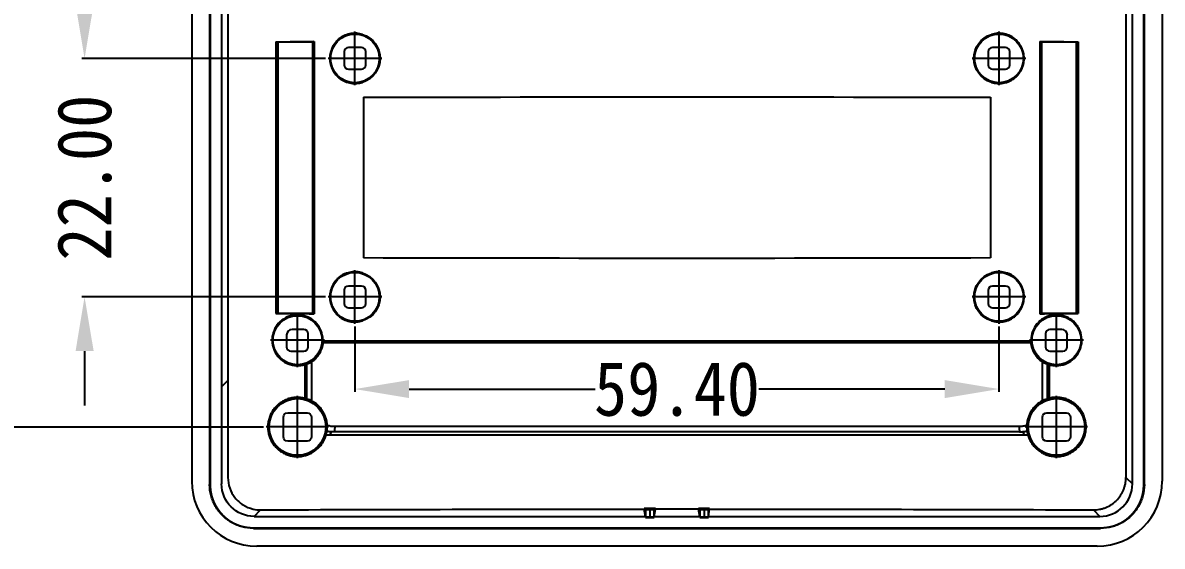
# Model space of a CAD drawing. Header units: inches. Extents: x 491 to 935, y -1750 to -1437.
# Drawn here: x 690.9 to 796, y -1606.4 to -1558.2 of the extents above; entities that cross this region are included whole.
import ezdxf
from ezdxf.lldxf.tags import DXFTag

# ---------------------------------------------------------------- set-up
doc = ezdxf.new("R2010")
doc.units = ezdxf.units.IN
doc.header["$MEASUREMENT"] = 0
doc.layers.add('6', color=7, linetype='Continuous')
doc.styles.add('FFS', font='simfang.ttf', dxfattribs={"width": 0.9})
tags = doc.linetypes.add('CENTER', pattern=[2, 1.25, -0.25, 0.25, -0.25]).pattern_tags.tags
tags[10:11] = [DXFTag(74, 4), DXFTag(75, 0), DXFTag(340, '0'), DXFTag(46, 0.0), DXFTag(50, 0.0), DXFTag(44, 0.0), DXFTag(45, 0.0)]
tags[8:9] = [DXFTag(74, 4), DXFTag(75, 0), DXFTag(340, '0'), DXFTag(46, 0.0), DXFTag(50, 0.0), DXFTag(44, 0.0), DXFTag(45, 0.0)]
tags[6:7] = [DXFTag(74, 4), DXFTag(75, 0), DXFTag(340, '0'), DXFTag(46, 0.0), DXFTag(50, 0.0), DXFTag(44, 0.0), DXFTag(45, 0.0)]
tags[4:5] = [DXFTag(74, 4), DXFTag(75, 0), DXFTag(340, '0'), DXFTag(46, 0.0), DXFTag(50, 0.0), DXFTag(44, 0.0), DXFTag(45, 0.0)]
doc.dimstyles.get("Standard").update_dxf_attribs({"dimtxt": 0.18, "dimasz": 0.18, "dimexe": 0.18, "dimexo": 0.0625, "dimgap": 0.09, "dimtad": 0, "dimzin": 0, "dimdsep": 46, "dimtxsty": 'Standard', "dimcen": 0.09, "dimadec": 0, "dimazin": 0, "dimtfac": 1, "dimtofl": 0, "dimtmove": 0, "dimatfit": 3, "dimfxl": 1, "dimtolj": 1, "dimtzin": 0, "dimarcsym": 0})

# ---------------------------------------------------------------- blocks, each defined once
blk = doc.blocks.new('*D5')
at = {"color": 6, "lineweight": -2}
for p, q in [((721.57, -1586.17), (721.57, -1592.2)), ((780.97, -1586.17), (780.97, -1592.2)), ((726.57, -1591.95), (743.73, -1591.95)), ((775.97, -1591.95), (758.82, -1591.95))]:
    blk.add_line(p, q, dxfattribs=at)
at = {"color": 6}
for points in [[(726.57, -1591.12), (726.57, -1592.78), (721.57, -1591.95)], [(775.97, -1591.12), (775.97, -1592.78), (780.97, -1591.95)]]:
    blk.add_solid(points, dxfattribs=at)
at = {"layer": 'Defpoints', "color": 0}
for p in [(721.57, -1585.92), (780.97, -1585.92), (780.97, -1591.95)]:
    blk.add_point(p, dxfattribs=at)
at = {"color": 4, "insert": (751.27, -1591.95), "char_height": 5, "attachment_point": 5, "style": 'FFS'}
blk.add_mtext('\\A1;59.40', dxfattribs=at)
blk = doc.blocks.new('*D9')
at = {"color": 6, "lineweight": -2}
for p, q in [((696.64, -1556.45), (696.64, -1551.45)), ((718.85, -1561.45), (696.39, -1561.45)), ((718.85, -1583.45), (696.39, -1583.45)), ((696.64, -1588.45), (696.64, -1593.45))]:
    blk.add_line(p, q, dxfattribs=at)
at = {"color": 6}
for points in [[(695.81, -1556.45), (697.48, -1556.45), (696.64, -1561.45)], [(695.81, -1588.45), (697.48, -1588.45), (696.64, -1583.45)]]:
    blk.add_solid(points, dxfattribs=at)
at = {"layer": 'Defpoints', "color": 0}
for p in [(719.1, -1561.45), (696.64, -1583.45), (719.1, -1583.45)]:
    blk.add_point(p, dxfattribs=at)
at = {"color": 4, "insert": (696.64, -1572.45), "char_height": 5, "attachment_point": 5, "rotation": 90, "style": 'FFS'}
blk.add_mtext('\\A1;22.00', dxfattribs=at)
blk = doc.blocks.new('*D10')
at = {"color": 6, "lineweight": -2}
for p, q in [((713.15, -1487.45), (687.35, -1487.45)), ((687.6, -1492.45), (687.6, -1532.38)), ((687.6, -1590.45), (687.6, -1550.51)), ((713.15, -1595.45), (687.35, -1595.45))]:
    blk.add_line(p, q, dxfattribs=at)
at = {"color": 6}
for points in [[(686.77, -1492.45), (688.44, -1492.45), (687.6, -1487.45)], [(686.77, -1590.45), (688.44, -1590.45), (687.6, -1595.45)]]:
    blk.add_solid(points, dxfattribs=at)
at = {"layer": 'Defpoints', "color": 0}
for p in [(713.4, -1487.45), (687.6, -1595.45), (713.4, -1595.45)]:
    blk.add_point(p, dxfattribs=at)
at = {"color": 4, "insert": (687.6, -1541.45), "char_height": 5, "attachment_point": 5, "rotation": 90, "style": 'FFS'}
blk.add_mtext('\\A1;108.00', dxfattribs=at)

msp = doc.modelspace()

# ---------------------------------------------------------------- linework, layer by layer
at = {"layer": '6', "color": 7}
for p, q in [((706.522, -1482.438), (706.522, -1600.454)), ((708.17, -1482.142), (708.17, -1600.75)), ((708.222, -1482.142), (708.222, -1600.75)), ((794.322, -1600.75), (794.322, -1482.142)), ((794.375, -1600.75), (794.375, -1482.142)), ((796.022, -1482.438), (796.022, -1600.454)), ((709.275, -1544.52), (709.275, -1600.698)), ((709.863, -1544.618), (709.863, -1600.109)), ((792.681, -1544.618), (792.681, -1600.109)), ((793.27, -1600.698), (793.27, -1544.52)), ((714.274, -1559.908), (714.274, -1584.975)), ((714.468, -1559.946), (714.468, -1584.939)), ((717.668, -1559.946), (717.668, -1584.948)), ((717.809, -1559.899), (717.809, -1584.995)), ((784.735, -1559.899), (784.735, -1584.995)), ((784.877, -1559.946), (784.877, -1584.948)), ((788.077, -1559.946), (788.077, -1584.939)), ((788.271, -1559.908), (788.271, -1584.975)), ((720.572, -1560.846), (720.572, -1562.05)), ((722.172, -1560.446), (720.972, -1560.446)), ((722.572, -1562.046), (722.572, -1560.846)), ((779.972, -1560.846), (779.972, -1562.046)), ((781.572, -1560.446), (780.372, -1560.446)), ((781.972, -1562.05), (781.972, -1560.846)), ((720.968, -1562.446), (722.172, -1562.446)), ((780.372, -1562.446), (781.577, -1562.446)), ((722.363, -1565.036), (722.363, -1579.855)), ((780.182, -1565.036), (780.182, -1579.855)), ((722.172, -1582.446), (720.968, -1582.446)), ((781.577, -1582.446), (780.372, -1582.446)), ((720.572, -1582.841), (720.572, -1584.046)), ((722.572, -1584.046), (722.572, -1582.846)), ((779.972, -1582.846), (779.972, -1584.046)), ((781.972, -1584.046), (781.972, -1582.841)), ((720.972, -1584.446), (722.172, -1584.446)), ((780.372, -1584.446), (781.572, -1584.446)), ((714.274, -1584.979), (714.468, -1584.941)), ((717.809, -1584.999), (717.668, -1584.951)), ((784.735, -1584.999), (784.877, -1584.951)), ((788.271, -1584.979), (788.077, -1584.941)), ((716.872, -1586.446), (715.778, -1586.446)), ((786.767, -1586.446), (785.672, -1586.446)), ((715.272, -1586.951), (715.272, -1588.046)), ((717.272, -1588.046), (717.272, -1586.846)), ((785.272, -1586.846), (785.272, -1588.046)), ((787.272, -1588.046), (787.272, -1586.951)), ((715.672, -1588.446), (716.872, -1588.446)), ((785.672, -1588.446), (786.872, -1588.446)), ((716.963, -1589.687), (716.963, -1592.802)), ((717.144, -1592.841), (717.144, -1589.654)), ((717.585, -1593.029), (717.585, -1589.431)), ((784.959, -1589.431), (784.959, -1593.029)), ((785.401, -1589.654), (785.401, -1592.841)), ((785.582, -1589.687), (785.582, -1592.802)), ((708.17, -1591.804), (708.222, -1591.804)), ((709.275, -1591.752), (709.863, -1591.163)), ((714.972, -1596.346), (714.972, -1594.546)), ((715.372, -1594.146), (717.172, -1594.146)), ((717.572, -1594.546), (717.572, -1596.346)), ((784.972, -1596.346), (784.972, -1594.546)), ((785.372, -1594.146), (787.172, -1594.146)), ((787.572, -1594.546), (787.572, -1596.346)), ((717.172, -1596.746), (715.372, -1596.746)), ((787.172, -1596.746), (785.372, -1596.746)), ((792.681, -1600.109), (793.27, -1600.698)), ((794.375, -1600.75), (794.322, -1600.75)), ((712.27, -1603.693), (712.871, -1603.093)), ((748.379, -1603.1), (748.259, -1602.98)), ((748.259, -1602.98), (748.259, -1603.023)), ((748.37, -1603.693), (748.259, -1603.023)), ((748.379, -1603.1), (748.379, -1603.741)), ((749.165, -1603.1), (748.379, -1603.1)), ((749.165, -1603.1), (749.286, -1602.98)), ((749.165, -1603.741), (749.165, -1603.1)), ((749.174, -1603.693), (749.286, -1603.023)), ((749.286, -1602.98), (749.286, -1603.023)), ((753.259, -1602.98), (753.259, -1603.023)), ((753.379, -1603.1), (753.259, -1602.98)), ((753.37, -1603.693), (753.259, -1603.023)), ((754.165, -1603.1), (753.379, -1603.1)), ((753.379, -1603.1), (753.379, -1603.741)), ((754.165, -1603.1), (754.286, -1602.98)), ((754.165, -1603.741), (754.165, -1603.1)), ((754.174, -1603.693), (754.286, -1603.023)), ((754.286, -1602.98), (754.286, -1603.023)), ((789.674, -1603.093), (790.274, -1603.693)), ((712.27, -1603.693), (748.37, -1603.693)), ((748.37, -1603.693), (748.37, -1603.793)), ((748.379, -1603.741), (748.37, -1603.793)), ((748.37, -1603.793), (749.174, -1603.793)), ((748.379, -1603.741), (749.165, -1603.741)), ((749.165, -1603.741), (749.174, -1603.793)), ((749.174, -1603.693), (753.37, -1603.693)), ((749.174, -1603.793), (749.174, -1603.693)), ((753.37, -1603.693), (753.37, -1603.793)), ((753.379, -1603.741), (753.37, -1603.793)), ((753.37, -1603.793), (754.174, -1603.793)), ((753.379, -1603.741), (754.165, -1603.741)), ((754.165, -1603.741), (754.174, -1603.793)), ((754.174, -1603.693), (790.274, -1603.693)), ((754.174, -1603.793), (754.174, -1603.693)), ((712.218, -1604.798), (712.218, -1604.746)), ((712.218, -1604.746), (790.326, -1604.746)), ((712.218, -1604.798), (790.326, -1604.798)), ((790.326, -1604.798), (790.326, -1604.746)), ((790.03, -1606.446), (712.514, -1606.446))]:
    msp.add_line(p, q, dxfattribs=at)
at = {"layer": '6', "color": 1, "linetype": 'CENTER', "ltscale": 0.090008}
for p, q in [((721.572, -1563.921), (721.572, -1558.971)), ((780.972, -1563.921), (780.972, -1558.971)), ((724.047, -1561.446), (719.097, -1561.446)), ((783.447, -1561.446), (778.497, -1561.446)), ((721.572, -1585.921), (721.572, -1580.971)), ((780.972, -1585.921), (780.972, -1580.971)), ((724.047, -1583.446), (719.097, -1583.446)), ((783.447, -1583.446), (778.497, -1583.446))]:
    msp.add_line(p, q, dxfattribs=at)
at = {"layer": '6', "color": 1, "linetype": 'CENTER', "ltscale": 0.090649}
for p, q in [((716.272, -1589.939), (716.272, -1584.953)), ((786.272, -1589.939), (786.272, -1584.953)), ((718.765, -1587.446), (713.779, -1587.446)), ((788.765, -1587.446), (783.779, -1587.446))]:
    msp.add_line(p, q, dxfattribs=at)
at = {"layer": '6', "color": 1, "linetype": 'CENTER', "ltscale": 0.104496}
for p, q in [((716.272, -1598.319), (716.272, -1592.572)), ((786.272, -1598.319), (786.272, -1592.572)), ((719.146, -1595.446), (713.399, -1595.446)), ((789.146, -1595.446), (783.399, -1595.446))]:
    msp.add_line(p, q, dxfattribs=at)
at = {"layer": '6', "color": 1, "linetype": 'CENTER', "ltscale": 0.005127}
for p, q in [((748.772, -1603.1), (748.772, -1603.741)), ((753.772, -1603.1), (753.772, -1603.741))]:
    msp.add_line(p, q, dxfattribs=at)
at = {"layer": '6', "color": 7}
for centre, radius in [((721.572, -1561.446), 2.25), ((780.972, -1561.446), 2.25), ((721.572, -1583.446), 2.25), ((780.972, -1583.446), 2.25), ((716.272, -1587.446), 2.266), ((786.272, -1587.446), 2.266), ((716.272, -1595.446), 2.612), ((786.272, -1595.446), 2.612)]:
    msp.add_circle(centre, radius, dxfattribs=at)
at = {"layer": '6', "color": 7, "extrusion": (0, 0, -1)}
for centre, radius, start, end in [((-721.572, -1561.446), 2.32, 107.64329, 252.35671), ((-780.972, -1561.446), 2.32, 287.64343, 72.35657), ((-721.572, -1583.446), 2.32, 107.64329, 252.35671), ((-780.972, -1583.446), 2.32, 287.64343, 72.35657), ((-715.372, -1594.546), 0.4, 0, 90), ((-717.172, -1594.546), 0.4, 90, 180), ((-785.372, -1594.546), 0.4, 0, 90), ((-787.172, -1594.546), 0.4, 90, 180), ((-717.172, -1596.346), 0.4, 180, 270), ((-787.172, -1596.346), 0.4, 180, 270)]:
    msp.add_arc(centre, radius, start, end, dxfattribs=at)
at = {"layer": '6', "color": 7}
for centre, radius, start, end in [((720.972, -1560.846), 0.4, 90, 180), ((722.172, -1560.846), 0.4, 0, 90), ((780.372, -1560.846), 0.4, 90, 180), ((781.572, -1560.846), 0.4, 0, 90), ((720.968, -1562.05), 0.396, 180, 270), ((722.172, -1562.046), 0.4, 270, 0), ((780.372, -1562.046), 0.4, 180, 270), ((781.577, -1562.05), 0.396, 270, 0), ((720.968, -1582.841), 0.396, 90, 180), ((722.172, -1582.846), 0.4, 0, 90), ((780.372, -1582.846), 0.4, 90, 180), ((781.577, -1582.841), 0.396, 0, 90), ((720.972, -1584.046), 0.4, 180, 270), ((722.172, -1584.046), 0.4, 270, 0), ((780.372, -1584.046), 0.4, 180, 270), ((781.572, -1584.046), 0.4, 270, 0), ((715.778, -1586.951), 0.506, 90, 180), ((716.872, -1586.846), 0.4, 0, 90), ((785.672, -1586.846), 0.4, 90, 180), ((786.767, -1586.951), 0.506, 0, 90), ((715.672, -1588.046), 0.4, 180, 270), ((716.872, -1588.046), 0.4, 270, 0), ((785.672, -1588.046), 0.4, 180, 270), ((786.872, -1588.046), 0.4, 270, 0)]:
    msp.add_arc(centre, radius, start, end, dxfattribs=at)
at = {"layer": '6', "color": 7, "extrusion": (7.49855e-33, 1.22461e-16, -1)}
for centre in [(-715.372, -1596.346), (-785.372, -1596.346)]:
    msp.add_arc(centre, 0.4, 270, 0, dxfattribs=at)
at = {"layer": '6', "color": 7, "extrusion": (1.20178e-31, 1.22461e-16, -1)}
msp.add_ellipse((715.101, -1667.455), major_axis=(-249.176, 58.679), ratio=0.410223, start_param=1.471187, end_param=1.4719622, dxfattribs=at)
at = {"layer": '6', "color": 7, "extrusion": (-1.84889e-32, 1.22461e-16, -1)}
msp.add_ellipse((786.597, -1787.391), major_axis=(-342.539, -111.212), ratio=0.611635, start_param=1.7710649, end_param=1.7716206, dxfattribs=at)
at = {"layer": '6', "color": 7, "extrusion": (7.49855e-33, 1.22461e-16, -1)}
for centre, major_axis, ratio, start_param, end_param in [((751.272, -1593.679), (-547.3, 0), 0.052408, 1.51795, 1.6236426), ((751.272, -1551.212), (-547.3, 0), 0.052408, 4.6595427, 4.7652353), ((716.306, -1587.446), (-2.362, 0), 0.999895, 4.1403279, 4.350031), ((786.238, -1587.446), (-2.362, 0), 0.999895, 5.0747469, 5.2844501), ((716.292, -1595.446), (-2.741, 0), 0.999974, 1.8867549, 2.062102), ((786.252, -1595.446), (-2.741, 0), 0.999974, 1.0794907, 1.2548377), ((751.272, -1631.705), (-547.3, 0), 0.052408, 1.5005731, 1.56529), ((751.272, -1631.705), (-547.3, 0), 0.052408, 1.5763027, 1.6410195)]:
    msp.add_ellipse(centre, major_axis=major_axis, ratio=ratio, start_param=start_param, end_param=end_param, dxfattribs=at)
at = {"layer": '6', "color": 7, "extrusion": (8.08891e-33, 1.22461e-16, -1)}
msp.add_ellipse((751.269, -1594.757), major_axis=(-547.273, 3.669), ratio=0.017454, start_param=1.5030286, end_param=1.509502, dxfattribs=at)
at = {"layer": '6', "color": 7, "extrusion": (7.02964e-33, 1.22461e-16, -1)}
msp.add_ellipse((751.272, -1594.758), major_axis=(-547.302, -3.669), ratio=0.017455, start_param=1.6320942, end_param=1.6385673, dxfattribs=at)
at = {"layer": '6', "color": 7, "extrusion": (7.49853e-33, 1.22461e-16, -1)}
msp.add_ellipse((716.642, -1587.446), major_axis=(-2.293, 0), ratio=0.986873, start_param=4.4920378, end_param=4.5723304, dxfattribs=at)
at = {"layer": '6', "color": 7, "extrusion": (7.49858e-33, 1.22461e-16, -1)}
msp.add_ellipse((785.902, -1587.446), major_axis=(-2.293, 0), ratio=0.986873, start_param=4.8524476, end_param=4.9327402, dxfattribs=at)
at = {"layer": '6', "color": 7}
for centre, major_axis, ratio, start_param, end_param in [((716.515, -1811.483), (0, 218.72), 0.107457, 6.2564151, 6.2641216), ((786.03, -1811.483), (0, -218.72), 0.107457, 3.1606564, 3.1683628), ((712.53, -1600.438), (4.254, 4.254), 0.997265, 2.357564, 3.9256213), ((790.014, -1600.438), (4.254, -4.254), 0.997265, 5.4991567, 7.0672139), ((790.266, -1600.689), (2.127, -2.127), 0.997265, 5.4991567, 7.0672139), ((751.275, -1607.755), (547.279, 0), 0.008727, 1.5744259, 1.5763029), ((751.272, -1631.627), (546.548, 0), 0.052336, 1.567162, 1.5744307), ((751.27, -1607.755), (547.279, 0), 0.008727, 1.5652898, 1.5671668)]:
    msp.add_ellipse(centre, major_axis=major_axis, ratio=ratio, start_param=start_param, end_param=end_param, dxfattribs=at)
at = {"layer": '6', "color": 7, "extrusion": (0, 0, -1)}
msp.add_ellipse((712.279, -1600.689), major_axis=(2.127, 2.127), ratio=0.997265, start_param=2.357564, end_param=3.9256213, dxfattribs=at)
at = {"layer": '6', "color": 7}
for points, degree, knots in [([(722.275, -1559.235), (722.189, -1559.208), (722.101, -1559.185), (721.921, -1559.151), (721.742, -1559.127), (721.561, -1559.125), (721.38, -1559.133), (721.289, -1559.142), (721.02, -1559.186), (720.846, -1559.236), (720.595, -1559.341), (720.513, -1559.382), (720.354, -1559.471), (720.203, -1559.569), (720.063, -1559.684), (719.93, -1559.808), (719.866, -1559.874), (719.69, -1560.082), (719.59, -1560.232), (719.466, -1560.476), (719.429, -1560.56), (719.366, -1560.73), (719.314, -1560.903), (719.282, -1561.082), (719.261, -1561.263), (719.255, -1561.354), (719.255, -1561.628), (719.277, -1561.811), (719.34, -1562.075), (719.366, -1562.162), (719.429, -1562.332), (719.466, -1562.415), (719.59, -1562.66), (719.69, -1562.81), (719.866, -1563.017), (719.929, -1563.083), (720.063, -1563.207), (720.203, -1563.323), (720.355, -1563.421), (720.512, -1563.51), (720.595, -1563.55), (720.846, -1563.655), (721.02, -1563.705), (721.289, -1563.749), (721.38, -1563.759), (721.561, -1563.767), (721.742, -1563.764), (721.921, -1563.741), (722.1, -1563.707), (722.189, -1563.684), (722.275, -1563.657)], 3, [0, 0, 0, 0, 0.03125, 0.03125, 0.0625, 0.09375, 0.09375, 0.125, 0.125, 0.1875, 0.1875, 0.21875, 0.21875, 0.25, 0.28125, 0.28125, 0.3125, 0.3125, 0.375, 0.375, 0.40625, 0.40625, 0.4375, 0.46875, 0.46875, 0.5, 0.5, 0.5625, 0.5625, 0.59375, 0.59375, 0.625, 0.625, 0.6875, 0.6875, 0.71875, 0.71875, 0.75, 0.78125, 0.78125, 0.8125, 0.8125, 0.875, 0.875, 0.90625, 0.90625, 0.9375, 0.96875, 0.96875, 1, 1, 1, 1]), ([(780.269, -1563.657), (780.444, -1563.712), (780.621, -1563.746), (780.892, -1563.766), (780.983, -1563.767), (781.165, -1563.759), (781.256, -1563.749), (781.434, -1563.72), (781.522, -1563.7), (781.696, -1563.65), (781.782, -1563.62), (782.035, -1563.514), (782.192, -1563.426), (782.411, -1563.265), (782.482, -1563.207), (782.616, -1563.083), (782.741, -1562.952), (782.85, -1562.807), (782.951, -1562.656), (782.997, -1562.577), (783.12, -1562.333), (783.183, -1562.164), (783.247, -1561.898), (783.263, -1561.808), (783.284, -1561.627), (783.295, -1561.447), (783.284, -1561.266), (783.263, -1561.084), (783.247, -1560.994), (783.183, -1560.729), (783.121, -1560.56), (782.997, -1560.315), (782.951, -1560.236), (782.851, -1560.085), (782.796, -1560.013), (782.621, -1559.806), (782.485, -1559.681), (782.266, -1559.52), (782.19, -1559.471), (782.033, -1559.382), (781.951, -1559.342), (781.698, -1559.236), (781.525, -1559.186), (781.257, -1559.142), (781.165, -1559.133), (780.983, -1559.125), (780.802, -1559.127), (780.623, -1559.151), (780.445, -1559.185), (780.356, -1559.207), (780.269, -1559.235)], 3, [0, 0, 0, 0, 0.0625, 0.0625, 0.09375, 0.09375, 0.125, 0.125, 0.15625, 0.15625, 0.1875, 0.1875, 0.25, 0.25, 0.28125, 0.28125, 0.3125, 0.34375, 0.34375, 0.375, 0.375, 0.4375, 0.4375, 0.46875, 0.46875, 0.5, 0.53125, 0.53125, 0.5625, 0.5625, 0.625, 0.625, 0.65625, 0.65625, 0.6875, 0.6875, 0.75, 0.75, 0.78125, 0.78125, 0.8125, 0.8125, 0.875, 0.875, 0.90625, 0.90625, 0.9375, 0.96875, 0.96875, 1, 1, 1, 1]), ([(717.668, -1559.946), (717.613, -1559.946), (717.505, -1559.946), (717.342, -1559.946), (717.179, -1559.946), (717.017, -1559.946), (716.854, -1559.946), (716.692, -1559.946), (716.53, -1559.946), (716.368, -1559.946), (716.206, -1559.946), (716.008, -1559.946), (715.775, -1559.946), (715.508, -1559.946), (715.244, -1559.946), (714.982, -1559.946), (714.723, -1559.946), (714.553, -1559.946), (714.468, -1559.946)], 3, [0, 0, 0, 0, 0.0496371, 0.0992909, 0.1489737, 0.1986977, 0.2484749, 0.2983176, 0.3482377, 0.3982474, 0.4483585, 0.498583, 0.5827266, 0.6665652, 0.7501548, 0.8335523, 0.9168149, 1, 1, 1, 1]), ([(788.077, -1559.946), (788.026, -1559.946), (787.924, -1559.946), (787.77, -1559.946), (787.615, -1559.946), (787.459, -1559.946), (787.302, -1559.946), (787.144, -1559.946), (786.985, -1559.946), (786.826, -1559.946), (786.665, -1559.946), (786.45, -1559.946), (786.18, -1559.946), (785.855, -1559.946), (785.529, -1559.946), (785.203, -1559.946), (784.986, -1559.946), (784.877, -1559.946)], 3, [0, 0, 0, 0, 0.0497908, 0.0996031, 0.1494492, 0.1993414, 0.2492921, 0.2993135, 0.3494178, 0.3996171, 0.4499236, 0.5003493, 0.600913, 0.7010629, 0.8008955, 0.9005085, 1, 1, 1, 1]), ([(722.275, -1581.235), (722.189, -1581.208), (722.101, -1581.185), (721.921, -1581.151), (721.742, -1581.127), (721.561, -1581.125), (721.38, -1581.133), (721.289, -1581.142), (721.02, -1581.186), (720.846, -1581.236), (720.595, -1581.341), (720.513, -1581.382), (720.354, -1581.471), (720.203, -1581.569), (720.063, -1581.684), (719.93, -1581.808), (719.866, -1581.874), (719.69, -1582.082), (719.59, -1582.232), (719.466, -1582.476), (719.429, -1582.56), (719.366, -1582.73), (719.314, -1582.903), (719.282, -1583.082), (719.261, -1583.263), (719.255, -1583.354), (719.255, -1583.628), (719.277, -1583.811), (719.34, -1584.075), (719.366, -1584.162), (719.429, -1584.332), (719.466, -1584.415), (719.59, -1584.66), (719.69, -1584.81), (719.866, -1585.017), (719.929, -1585.083), (720.063, -1585.207), (720.203, -1585.323), (720.355, -1585.421), (720.512, -1585.51), (720.595, -1585.55), (720.846, -1585.655), (721.02, -1585.705), (721.289, -1585.749), (721.38, -1585.759), (721.561, -1585.767), (721.742, -1585.764), (721.921, -1585.741), (722.1, -1585.707), (722.189, -1585.684), (722.275, -1585.657)], 3, [0, 0, 0, 0, 0.03125, 0.03125, 0.0625, 0.09375, 0.09375, 0.125, 0.125, 0.1875, 0.1875, 0.21875, 0.21875, 0.25, 0.28125, 0.28125, 0.3125, 0.3125, 0.375, 0.375, 0.40625, 0.40625, 0.4375, 0.46875, 0.46875, 0.5, 0.5, 0.5625, 0.5625, 0.59375, 0.59375, 0.625, 0.625, 0.6875, 0.6875, 0.71875, 0.71875, 0.75, 0.78125, 0.78125, 0.8125, 0.8125, 0.875, 0.875, 0.90625, 0.90625, 0.9375, 0.96875, 0.96875, 1, 1, 1, 1]), ([(780.269, -1585.657), (780.444, -1585.712), (780.621, -1585.746), (780.892, -1585.766), (780.983, -1585.767), (781.165, -1585.759), (781.256, -1585.749), (781.434, -1585.72), (781.522, -1585.7), (781.696, -1585.65), (781.782, -1585.62), (782.035, -1585.514), (782.192, -1585.426), (782.411, -1585.265), (782.482, -1585.207), (782.616, -1585.083), (782.741, -1584.952), (782.85, -1584.807), (782.951, -1584.656), (782.997, -1584.577), (783.12, -1584.333), (783.183, -1584.164), (783.247, -1583.898), (783.263, -1583.808), (783.284, -1583.627), (783.295, -1583.447), (783.284, -1583.266), (783.263, -1583.084), (783.247, -1582.994), (783.183, -1582.729), (783.121, -1582.56), (782.997, -1582.315), (782.951, -1582.236), (782.851, -1582.085), (782.796, -1582.013), (782.621, -1581.806), (782.485, -1581.681), (782.266, -1581.52), (782.19, -1581.471), (782.033, -1581.382), (781.951, -1581.342), (781.698, -1581.236), (781.525, -1581.186), (781.257, -1581.142), (781.165, -1581.133), (780.983, -1581.125), (780.802, -1581.127), (780.623, -1581.151), (780.445, -1581.185), (780.356, -1581.207), (780.269, -1581.235)], 3, [0, 0, 0, 0, 0.0625, 0.0625, 0.09375, 0.09375, 0.125, 0.125, 0.15625, 0.15625, 0.1875, 0.1875, 0.25, 0.25, 0.28125, 0.28125, 0.3125, 0.34375, 0.34375, 0.375, 0.375, 0.4375, 0.4375, 0.46875, 0.46875, 0.5, 0.53125, 0.53125, 0.5625, 0.5625, 0.625, 0.625, 0.65625, 0.65625, 0.6875, 0.6875, 0.75, 0.75, 0.78125, 0.78125, 0.8125, 0.8125, 0.875, 0.875, 0.90625, 0.90625, 0.9375, 0.96875, 0.96875, 1, 1, 1, 1]), ([(718.617, -1587.541), (718.627, -1587.279), (718.593, -1587.012), (718.516, -1586.761), (718.44, -1586.511), (718.319, -1586.27), (718.164, -1586.059), (718.009, -1585.848), (717.816, -1585.661), (717.6, -1585.513), (717.384, -1585.364), (717.139, -1585.251), (716.886, -1585.183), (716.632, -1585.115), (716.364, -1585.089), (716.102, -1585.108), (715.84, -1585.128), (715.578, -1585.193), (715.337, -1585.298), (715.096, -1585.403), (714.87, -1585.551), (714.677, -1585.731), (714.485, -1585.91), (714.321, -1586.125), (714.199, -1586.357), (714.077, -1586.59), (713.994, -1586.846), (713.956, -1587.106), (713.918, -1587.365), (713.924, -1587.635), (713.974, -1587.892), (714.024, -1588.149), (714.118, -1588.401), (714.25, -1588.626), (714.382, -1588.853), (714.555, -1589.059), (714.754, -1589.229), (714.953, -1589.399), (715.184, -1589.537), (715.429, -1589.632), (715.674, -1589.726), (715.938, -1589.78), (716.201, -1589.789), (716.457, -1589.797), (716.718, -1589.762), (716.963, -1589.687)], 3, [0, 0, 0, 0, 0.0666303, 0.0666303, 0.0666303, 0.133258, 0.133258, 0.133258, 0.1999304, 0.1999304, 0.1999304, 0.2667119, 0.2667119, 0.2667119, 0.3336141, 0.3336141, 0.3336141, 0.4005983, 0.4005983, 0.4005983, 0.4675846, 0.4675846, 0.4675846, 0.5344827, 0.5344827, 0.5344827, 0.6012376, 0.6012376, 0.6012376, 0.6678624, 0.6678624, 0.6678624, 0.7344364, 0.7344364, 0.7344364, 0.8010654, 0.8010654, 0.8010654, 0.867826, 0.867826, 0.867826, 0.9347283, 0.9347283, 0.9347283, 1, 1, 1, 1]), ([(714.468, -1584.937), (715.235, -1584.941), (716.04, -1584.944), (716.844, -1584.946), (717.668, -1584.946)], 2, [0, 0, 0, 0.4999973, 0.4999973, 1, 1, 1]), ([(785.582, -1589.687), (785.811, -1589.757), (786.054, -1589.792), (786.293, -1589.79), (786.556, -1589.787), (786.822, -1589.739), (787.069, -1589.649), (787.316, -1589.559), (787.551, -1589.426), (787.755, -1589.259), (787.958, -1589.093), (788.135, -1588.889), (788.272, -1588.664), (788.408, -1588.44), (788.508, -1588.189), (788.562, -1587.932), (788.617, -1587.676), (788.628, -1587.407), (788.594, -1587.147), (788.561, -1586.887), (788.482, -1586.63), (788.365, -1586.396), (788.292, -1586.25), (788.203, -1586.111), (788.102, -1585.984), (787.938, -1585.779), (787.736, -1585.599), (787.514, -1585.46), (787.292, -1585.32), (787.042, -1585.217), (786.786, -1585.16), (786.53, -1585.102), (786.26, -1585.087), (785.999, -1585.118), (785.738, -1585.148), (785.479, -1585.224), (785.242, -1585.339), (785.006, -1585.454), (784.787, -1585.612), (784.602, -1585.799), (784.417, -1585.986), (784.262, -1586.207), (784.15, -1586.445), (784.038, -1586.682), (783.966, -1586.942), (783.938, -1587.203), (783.927, -1587.315), (783.923, -1587.428), (783.928, -1587.541)], 3, [0, 0, 0, 0, 0.0610856, 0.0610856, 0.0610856, 0.1280711, 0.1280711, 0.1280711, 0.1950758, 0.1950758, 0.1950758, 0.2620081, 0.2620081, 0.2620081, 0.3288028, 0.3288028, 0.3288028, 0.3954592, 0.3954592, 0.3954592, 0.4620463, 0.4620463, 0.4620463, 0.5031593, 0.5031593, 0.5031593, 0.5700364, 0.5700364, 0.5700364, 0.6369071, 0.6369071, 0.6369071, 0.7038681, 0.7038681, 0.7038681, 0.7708766, 0.7708766, 0.7708766, 0.8378419, 0.8378419, 0.8378419, 0.9047006, 0.9047006, 0.9047006, 0.9714378, 0.9714378, 0.9714378, 1, 1, 1, 1]), ([(717.585, -1589.431), (717.66, -1589.382), (717.733, -1589.328), (717.87, -1589.213), (718, -1589.091), (718.116, -1588.955), (718.224, -1588.812), (718.275, -1588.737), (718.412, -1588.506), (718.485, -1588.343), (718.568, -1588.086), (718.59, -1587.998), (718.625, -1587.823), (718.638, -1587.735), (718.645, -1587.646)], 3, [0, 0, 0, 0, 0.125, 0.125, 0.25, 0.375, 0.375, 0.5, 0.5, 0.75, 0.75, 0.875, 0.875, 1, 1, 1, 1]), ([(783.899, -1587.646), (783.914, -1587.826), (783.95, -1588.001), (784.059, -1588.342), (784.134, -1588.508), (784.316, -1588.815), (784.424, -1588.957), (784.673, -1589.219), (784.81, -1589.333), (784.959, -1589.431)], 3, [0, 0, 0, 0, 0.25, 0.25, 0.5, 0.5, 0.75, 0.75, 1, 1, 1, 1]), ([(716.963, -1592.802), (716.701, -1592.734), (716.437, -1592.706), (716.102, -1592.719), (716.035, -1592.724), (715.901, -1592.739), (715.835, -1592.749), (715.638, -1592.786), (715.51, -1592.82), (715.257, -1592.907), (715.133, -1592.96), (714.895, -1593.084), (714.782, -1593.153), (714.566, -1593.309), (714.463, -1593.396), (714.27, -1593.584), (714.093, -1593.784), (713.947, -1594.008), (713.85, -1594.184), (713.819, -1594.245), (713.763, -1594.367), (713.738, -1594.429), (713.668, -1594.616), (713.63, -1594.744), (713.574, -1595.006), (713.556, -1595.141), (713.539, -1595.41), (713.541, -1595.545), (713.563, -1595.812), (713.584, -1595.944), (713.63, -1596.139), (713.648, -1596.203), (713.689, -1596.331), (713.711, -1596.395), (713.786, -1596.582), (713.844, -1596.702), (713.978, -1596.933), (714.054, -1597.043), (714.222, -1597.255), (714.313, -1597.353), (714.508, -1597.534), (714.612, -1597.618), (714.777, -1597.732), (714.834, -1597.769), (714.95, -1597.837), (715.009, -1597.868), (715.189, -1597.956), (715.312, -1598.006), (715.566, -1598.088), (715.698, -1598.12), (715.962, -1598.163), (716.095, -1598.175), (716.361, -1598.179), (716.495, -1598.172), (716.896, -1598.119), (717.151, -1598.047), (717.458, -1597.909), (717.518, -1597.879), (717.636, -1597.815), (717.694, -1597.78), (717.862, -1597.672), (717.968, -1597.593), (718.17, -1597.417), (718.266, -1597.32), (718.439, -1597.116), (718.518, -1597.009), (718.66, -1596.783), (718.723, -1596.664), (718.831, -1596.416), (718.875, -1596.289), (718.911, -1596.159)], 3, [0, 0, 0, 0, 0.0625, 0.0625, 0.078125, 0.078125, 0.09375, 0.09375, 0.125, 0.125, 0.15625, 0.15625, 0.1875, 0.1875, 0.21875, 0.21875, 0.25, 0.28125, 0.28125, 0.296875, 0.296875, 0.3125, 0.3125, 0.34375, 0.34375, 0.375, 0.375, 0.40625, 0.40625, 0.4375, 0.4375, 0.453125, 0.453125, 0.46875, 0.46875, 0.5, 0.5, 0.53125, 0.53125, 0.5625, 0.5625, 0.59375, 0.59375, 0.609375, 0.609375, 0.625, 0.625, 0.65625, 0.65625, 0.6875, 0.6875, 0.71875, 0.71875, 0.75, 0.75, 0.8125, 0.8125, 0.828125, 0.828125, 0.84375, 0.84375, 0.875, 0.875, 0.90625, 0.90625, 0.9375, 0.9375, 0.96875, 0.96875, 1, 1, 1, 1]), ([(783.634, -1596.159), (783.704, -1596.42), (783.811, -1596.664), (783.989, -1596.949), (784.027, -1597.005), (784.106, -1597.114), (784.148, -1597.166), (784.277, -1597.319), (784.371, -1597.413), (784.572, -1597.589), (784.68, -1597.671), (784.906, -1597.816), (785.023, -1597.879), (785.265, -1597.989), (785.392, -1598.036), (785.65, -1598.11), (785.912, -1598.164), (786.178, -1598.179), (786.379, -1598.176), (786.447, -1598.173), (786.58, -1598.161), (786.647, -1598.152), (786.844, -1598.12), (786.973, -1598.089), (787.228, -1598.008), (787.354, -1597.957), (787.594, -1597.84), (787.709, -1597.772), (787.873, -1597.659), (787.927, -1597.619), (788.032, -1597.535), (788.083, -1597.491), (788.329, -1597.262), (788.495, -1597.054), (788.699, -1596.705), (788.758, -1596.584), (788.857, -1596.336), (788.897, -1596.209), (788.959, -1595.948), (788.981, -1595.814), (789.004, -1595.546), (789.005, -1595.41), (788.989, -1595.142), (788.971, -1595.01), (788.929, -1594.814), (788.913, -1594.749), (788.876, -1594.621), (788.854, -1594.556), (788.737, -1594.241), (788.608, -1594.007), (788.405, -1593.739), (788.362, -1593.687), (788.273, -1593.586), (788.227, -1593.538), (788.084, -1593.398), (787.982, -1593.313), (787.766, -1593.155), (787.65, -1593.084), (787.413, -1592.961), (787.291, -1592.908), (787.102, -1592.843), (787.038, -1592.823), (786.908, -1592.789), (786.842, -1592.774), (786.645, -1592.736), (786.512, -1592.721), (786.246, -1592.711), (786.113, -1592.715), (785.845, -1592.744), (785.712, -1592.768), (785.582, -1592.802)], 3, [0, 0, 0, 0, 0.0625, 0.0625, 0.078125, 0.078125, 0.09375, 0.09375, 0.125, 0.125, 0.15625, 0.15625, 0.1875, 0.1875, 0.21875, 0.21875, 0.25, 0.28125, 0.28125, 0.296875, 0.296875, 0.3125, 0.3125, 0.34375, 0.34375, 0.375, 0.375, 0.40625, 0.40625, 0.421875, 0.421875, 0.4375, 0.4375, 0.5, 0.5, 0.53125, 0.53125, 0.5625, 0.5625, 0.59375, 0.59375, 0.625, 0.625, 0.65625, 0.65625, 0.671875, 0.671875, 0.6875, 0.6875, 0.75, 0.75, 0.765625, 0.765625, 0.78125, 0.78125, 0.8125, 0.8125, 0.84375, 0.84375, 0.875, 0.875, 0.890625, 0.890625, 0.90625, 0.90625, 0.9375, 0.9375, 0.96875, 0.96875, 1, 1, 1, 1]), ([(719.019, -1595.299), (719.006, -1595.063), (718.964, -1594.834), (718.858, -1594.5), (718.815, -1594.39), (718.716, -1594.177), (718.604, -1593.973), (718.467, -1593.784), (718.317, -1593.603), (718.236, -1593.517), (717.981, -1593.278), (717.792, -1593.142), (717.585, -1593.029)], 3, [0, 0, 0, 0, 0.25, 0.25, 0.375, 0.375, 0.5, 0.625, 0.625, 0.75, 0.75, 1, 1, 1, 1]), ([(784.959, -1593.029), (784.752, -1593.142), (784.564, -1593.278), (784.308, -1593.517), (784.227, -1593.604), (784.077, -1593.784), (783.941, -1593.973), (783.829, -1594.177), (783.729, -1594.39), (783.686, -1594.5), (783.58, -1594.834), (783.538, -1595.063), (783.525, -1595.299)], 3, [0, 0, 0, 0, 0.25, 0.25, 0.375, 0.375, 0.5, 0.625, 0.625, 0.75, 0.75, 1, 1, 1, 1]), ([(782.857, -1595.888), (777.599, -1595.888), (772.336, -1595.888), (761.807, -1595.888), (756.54, -1595.888), (746.007, -1595.888), (740.74, -1595.888), (730.211, -1595.888), (724.949, -1595.888), (719.691, -1595.888)], 3, [0, 0, 0, 0, 0.25, 0.25, 0.5, 0.5, 0.75, 0.75, 1, 1, 1, 1]), ([(782.829, -1595.416), (780.202, -1595.416), (777.574, -1595.416), (772.316, -1595.415), (769.687, -1595.415), (761.796, -1595.415), (756.534, -1595.416), (746.009, -1595.416), (740.747, -1595.415), (732.856, -1595.415), (730.227, -1595.415), (724.969, -1595.416), (722.341, -1595.416), (719.715, -1595.416)], 3, [0, 0, 0, 0, 0.125, 0.125, 0.25, 0.25, 0.5, 0.5, 0.75, 0.75, 0.875, 0.875, 1, 1, 1, 1]), ([(783.525, -1595.299), (783.503, -1595.306), (783.458, -1595.321), (783.389, -1595.341), (783.321, -1595.359), (783.251, -1595.374), (783.182, -1595.387), (783.112, -1595.398), (783.042, -1595.406), (782.971, -1595.412), (782.9, -1595.416), (782.853, -1595.417), (782.829, -1595.418)], 3, [0, 0, 0, 0, 0.1005065, 0.2007082, 0.3006768, 0.4004842, 0.5002027, 0.599905, 0.6996635, 0.7995508, 0.8996391, 1, 1, 1, 1]), ([(719.224, -1596.18), (724.56, -1596.18), (729.9, -1596.18), (740.584, -1596.18), (745.928, -1596.18), (756.617, -1596.18), (761.961, -1596.18), (772.645, -1596.18), (777.985, -1596.18), (783.32, -1596.18)], 3, [0, 0, 0, 0, 0.25, 0.25, 0.5, 0.5, 0.75, 0.75, 1, 1, 1, 1]), ([(709.863, -1600.109), (709.863, -1600.442), (709.92, -1600.779), (710.03, -1601.094), (710.14, -1601.408), (710.306, -1601.707), (710.513, -1601.967), (710.72, -1602.227), (710.975, -1602.455), (711.256, -1602.632), (711.539, -1602.81), (711.856, -1602.941), (712.181, -1603.016), (712.406, -1603.068), (712.639, -1603.094), (712.871, -1603.093)], 3, [0, 0, 0, 0, 0.2129725, 0.2129725, 0.2129725, 0.4259599, 0.4259599, 0.4259599, 0.6388248, 0.6388248, 0.6388248, 0.8527494, 0.8527494, 0.8527494, 1, 1, 1, 1]), ([(789.674, -1603.093), (789.871, -1603.094), (790.066, -1603.076), (790.353, -1603.02), (790.448, -1602.997), (790.637, -1602.941), (790.73, -1602.908), (791.003, -1602.797), (791.176, -1602.707), (791.421, -1602.545), (791.5, -1602.487), (791.654, -1602.363), (791.727, -1602.297), (791.936, -1602.091), (792.06, -1601.941), (792.226, -1601.696), (792.277, -1601.611), (792.371, -1601.438), (792.455, -1601.262), (792.521, -1601.078), (792.579, -1600.89), (792.603, -1600.794), (792.662, -1600.503), (792.681, -1600.307), (792.681, -1600.109)], 3, [0, 0, 0, 0, 0.125, 0.125, 0.1875, 0.1875, 0.25, 0.25, 0.375, 0.375, 0.4375, 0.4375, 0.5, 0.5, 0.625, 0.625, 0.6875, 0.6875, 0.75, 0.8125, 0.8125, 0.875, 0.875, 1, 1, 1, 1]), ([(712.218, -1604.798), (711.865, -1604.798), (711.158, -1604.705), (710.17, -1604.296), (709.322, -1603.646), (708.672, -1602.798), (708.263, -1601.81), (708.17, -1601.103), (708.17, -1600.75)], 3, [0, 0, 0, 0, 0.1668575, 0.3334933, 0.5000008, 0.6665079, 0.8331429, 1, 1, 1, 1]), ([(708.222, -1600.75), (708.222, -1601.143), (708.299, -1601.529), (708.375, -1601.914), (708.526, -1602.279), (708.676, -1602.643), (708.895, -1602.97), (709.114, -1603.297), (709.392, -1603.576), (709.67, -1603.854), (709.998, -1604.073), (710.324, -1604.291), (710.689, -1604.442), (711.053, -1604.593), (711.439, -1604.669), (711.824, -1604.746), (712.218, -1604.746)], 2, [0, 0, 0, 0.125, 0.125, 0.25, 0.25, 0.375, 0.375, 0.5, 0.5, 0.625, 0.625, 0.75, 0.75, 0.875, 0.875, 1, 1, 1]), ([(790.326, -1604.746), (790.72, -1604.746), (791.105, -1604.669), (791.491, -1604.593), (791.855, -1604.442), (792.219, -1604.292), (792.547, -1604.073), (792.874, -1603.854), (793.152, -1603.576), (793.43, -1603.298), (793.649, -1602.97), (793.867, -1602.644), (794.018, -1602.279), (794.169, -1601.915), (794.246, -1601.529), (794.322, -1601.144), (794.322, -1600.75)], 2, [0, 0, 0, 0.125, 0.125, 0.25, 0.25, 0.375, 0.375, 0.5, 0.5, 0.625, 0.625, 0.75, 0.75, 0.875, 0.875, 1, 1, 1]), ([(794.375, -1600.75), (794.375, -1601.103), (794.282, -1601.81), (793.873, -1602.798), (793.222, -1603.646), (792.375, -1604.296), (791.386, -1604.705), (790.68, -1604.798), (790.326, -1604.798)], 3, [0, 0, 0, 0, 0.1668571, 0.3334921, 0.4999992, 0.6665067, 0.8331425, 1, 1, 1, 1])]:
    msp.add_open_spline(points, degree=degree, knots=knots, dxfattribs=at)
for points, degree in [([(714.274, -1559.908), (715.452, -1559.902), (716.63, -1559.898), (717.809, -1559.899)], 3), ([(717.809, -1559.899), (717.762, -1559.914), (717.715, -1559.93), (717.668, -1559.946)], 3), ([(784.735, -1559.899), (785.914, -1559.898), (787.093, -1559.901), (788.271, -1559.908)], 3), ([(784.735, -1559.899), (784.783, -1559.915), (784.83, -1559.93), (784.877, -1559.946)], 3), ([(784.877, -1584.946), (786.532, -1584.946), (788.077, -1584.937)], 2), ([(783.928, -1587.541), (773.043, -1587.541), (751.272, -1587.541), (729.502, -1587.541), (718.617, -1587.541)], 3), ([(718.645, -1587.646), (718.636, -1587.611), (718.627, -1587.576), (718.617, -1587.541)], 3), ([(718.645, -1587.646), (729.521, -1587.646), (751.272, -1587.646), (773.024, -1587.646), (783.899, -1587.646)], 3), ([(783.928, -1587.541), (783.917, -1587.576), (783.908, -1587.611), (783.899, -1587.646)], 3), ([(718.911, -1596.159), (718.942, -1596.061), (718.968, -1595.961), (718.988, -1595.859)], 3), ([(718.988, -1595.858), (719.017, -1595.675), (719.028, -1595.489), (719.019, -1595.3)], 3), ([(719.404, -1595.89), (719.264, -1595.892), (719.126, -1595.882), (718.989, -1595.86)], 3), ([(719.715, -1595.416), (719.476, -1595.415), (719.244, -1595.378), (719.018, -1595.302)], 3), ([(719.404, -1595.89), (719.344, -1595.987), (719.284, -1596.084), (719.224, -1596.18)], 3), ([(719.691, -1595.888), (719.595, -1595.889), (719.499, -1595.89), (719.404, -1595.89)], 3), ([(719.715, -1595.416), (719.706, -1595.573), (719.699, -1595.731), (719.691, -1595.888)], 3), ([(782.829, -1595.418), (782.838, -1595.574), (782.847, -1595.731), (782.857, -1595.887)], 3), ([(782.857, -1595.887), (782.951, -1595.89), (783.046, -1595.891), (783.141, -1595.89)], 3), ([(783.556, -1595.859), (783.419, -1595.882), (783.28, -1595.892), (783.141, -1595.89)], 3), ([(783.141, -1595.89), (783.2, -1595.987), (783.26, -1596.084), (783.32, -1596.18)], 3), ([(783.525, -1595.299), (783.516, -1595.489), (783.527, -1595.676), (783.556, -1595.859)], 3), ([(783.556, -1595.859), (783.576, -1595.961), (783.602, -1596.061), (783.634, -1596.159)], 3), ([(718.911, -1596.159), (719.015, -1596.173), (719.119, -1596.18), (719.224, -1596.18)], 3), ([(783.32, -1596.18), (783.425, -1596.18), (783.53, -1596.173), (783.634, -1596.159)], 3)]:
    msp.add_open_spline(points, degree=degree, dxfattribs=at)

# ---------------------------------------------------------------- dimensions: what is measured, and where the dimension line sits
for base, p1, p2, picture, middle in [((687.602, -1595.446), (713.399, -1487.446), (713.399, -1595.446), '*D10', (687.602, -1541.446)), ((696.645, -1583.446), (719.097, -1561.446), (719.097, -1583.446), '*D9', (696.645, -1572.446))]:
    dim = msp.add_linear_dim(base=base, p1=p1, p2=p2, angle=90, dimstyle='Standard', override={"dimscale": 2.5, "dimtxt": 2, "dimasz": 2, "dimexe": 0.1, "dimexo": 0.1, "dimzin": 0, "dimtxsty": 'FFS', "dimcen": 5.0292, "dimclrd": 6, "dimclre": 6, "dimclrt": 4, "dimtp": 0, "dimtm": 0, "dimtzin": 0})
    dim.commit()
    dim.dimension.update_dxf_attribs({"geometry": picture, "text_midpoint": middle})
dim = msp.add_linear_dim(base=(780.972, -1591.95), p1=(721.572, -1585.921), p2=(780.972, -1585.921), dimstyle='Standard', override={"dimscale": 2.5, "dimtxt": 2, "dimasz": 2, "dimexe": 0.1, "dimexo": 0.1, "dimzin": 0, "dimtxsty": 'FFS', "dimcen": 5.0292, "dimclrd": 6, "dimclre": 6, "dimclrt": 4, "dimtp": 0, "dimtm": 0, "dimtzin": 0})
dim.commit()
dim.dimension.update_dxf_attribs({"geometry": '*D5', "text_midpoint": (751.272, -1591.95)})

doc.saveas('drawing.dxf')
